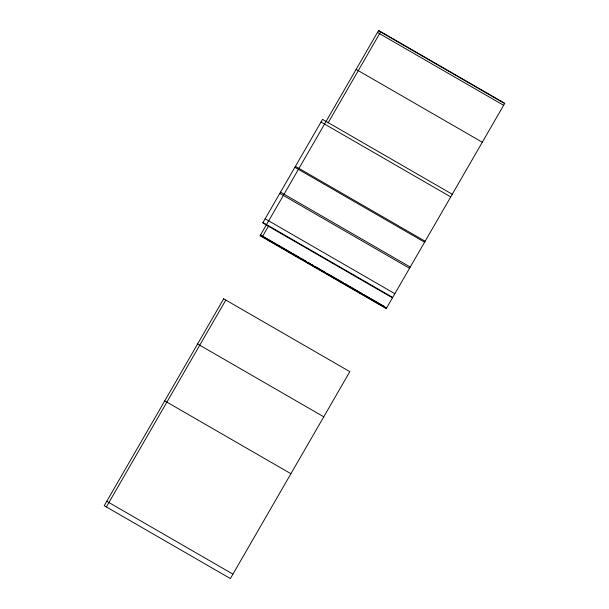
<?xml version="1.0" encoding="UTF-8"?>
<svg xmlns="http://www.w3.org/2000/svg" width="609" height="609" viewBox="0 0 609 609"><rect width="100%" height="100%" fill="white"/><g stroke="black" fill="none" stroke-linecap="round" stroke-linejoin="round"><path stroke-width="0.91" d="M106.362 506.939L225.81 300.054M262.54 236.437L268.569 225.985M328.068 122.934L380.595 31.95M378.455 30.716L504.625 103.56M377.458 32.452L503.62 105.296M356.128 69.396L482.298 142.232M452.259 194.256L322.542 119.372L262.738 222.955L392.455 297.839M321.019 122.006L450.736 196.897M295.418 166.348L425.135 241.24M294.87 167.292L424.587 242.184M280.528 192.147L410.238 267.039M279.805 193.396L409.522 268.287M265.136 218.798L394.853 293.69M262.974 222.544L392.691 297.436M260.553 234.937L261.977 235.759M262.692 236.17L291.437 252.765M293.081 253.717L298.829 257.036M300.473 257.98L306.228 261.299M307.865 262.251L310.331 263.674M311.975 264.618L313.62 265.57M315.256 266.521L325.115 272.208M326.759 273.159L343.187 282.645M344.831 283.588L362.081 293.546M363.718 294.497L369.473 297.816M371.109 298.768L384.256 306.35M260.401 235.203L386.563 308.04M260.249 235.47L262.38 236.703M263.202 237.175L264.846 238.127M266.491 239.071L301.813 259.464M303.449 260.416L309.205 263.735M310.841 264.679L316.596 267.998M318.233 268.95L323.988 272.269M325.632 273.22L353.555 289.344M355.199 290.287L372.449 300.252M374.093 301.196L386.411 308.314M197.605 343.963L323.767 416.807M164.742 400.882L290.912 473.718M106.765 501.298L232.935 574.142M223.67 298.821L104.223 505.706L230.385 578.55L349.832 371.657L223.67 298.821M378.615 30.45L260.089 235.736L386.258 308.58L504.777 103.294L378.615 30.45"/></g></svg>
